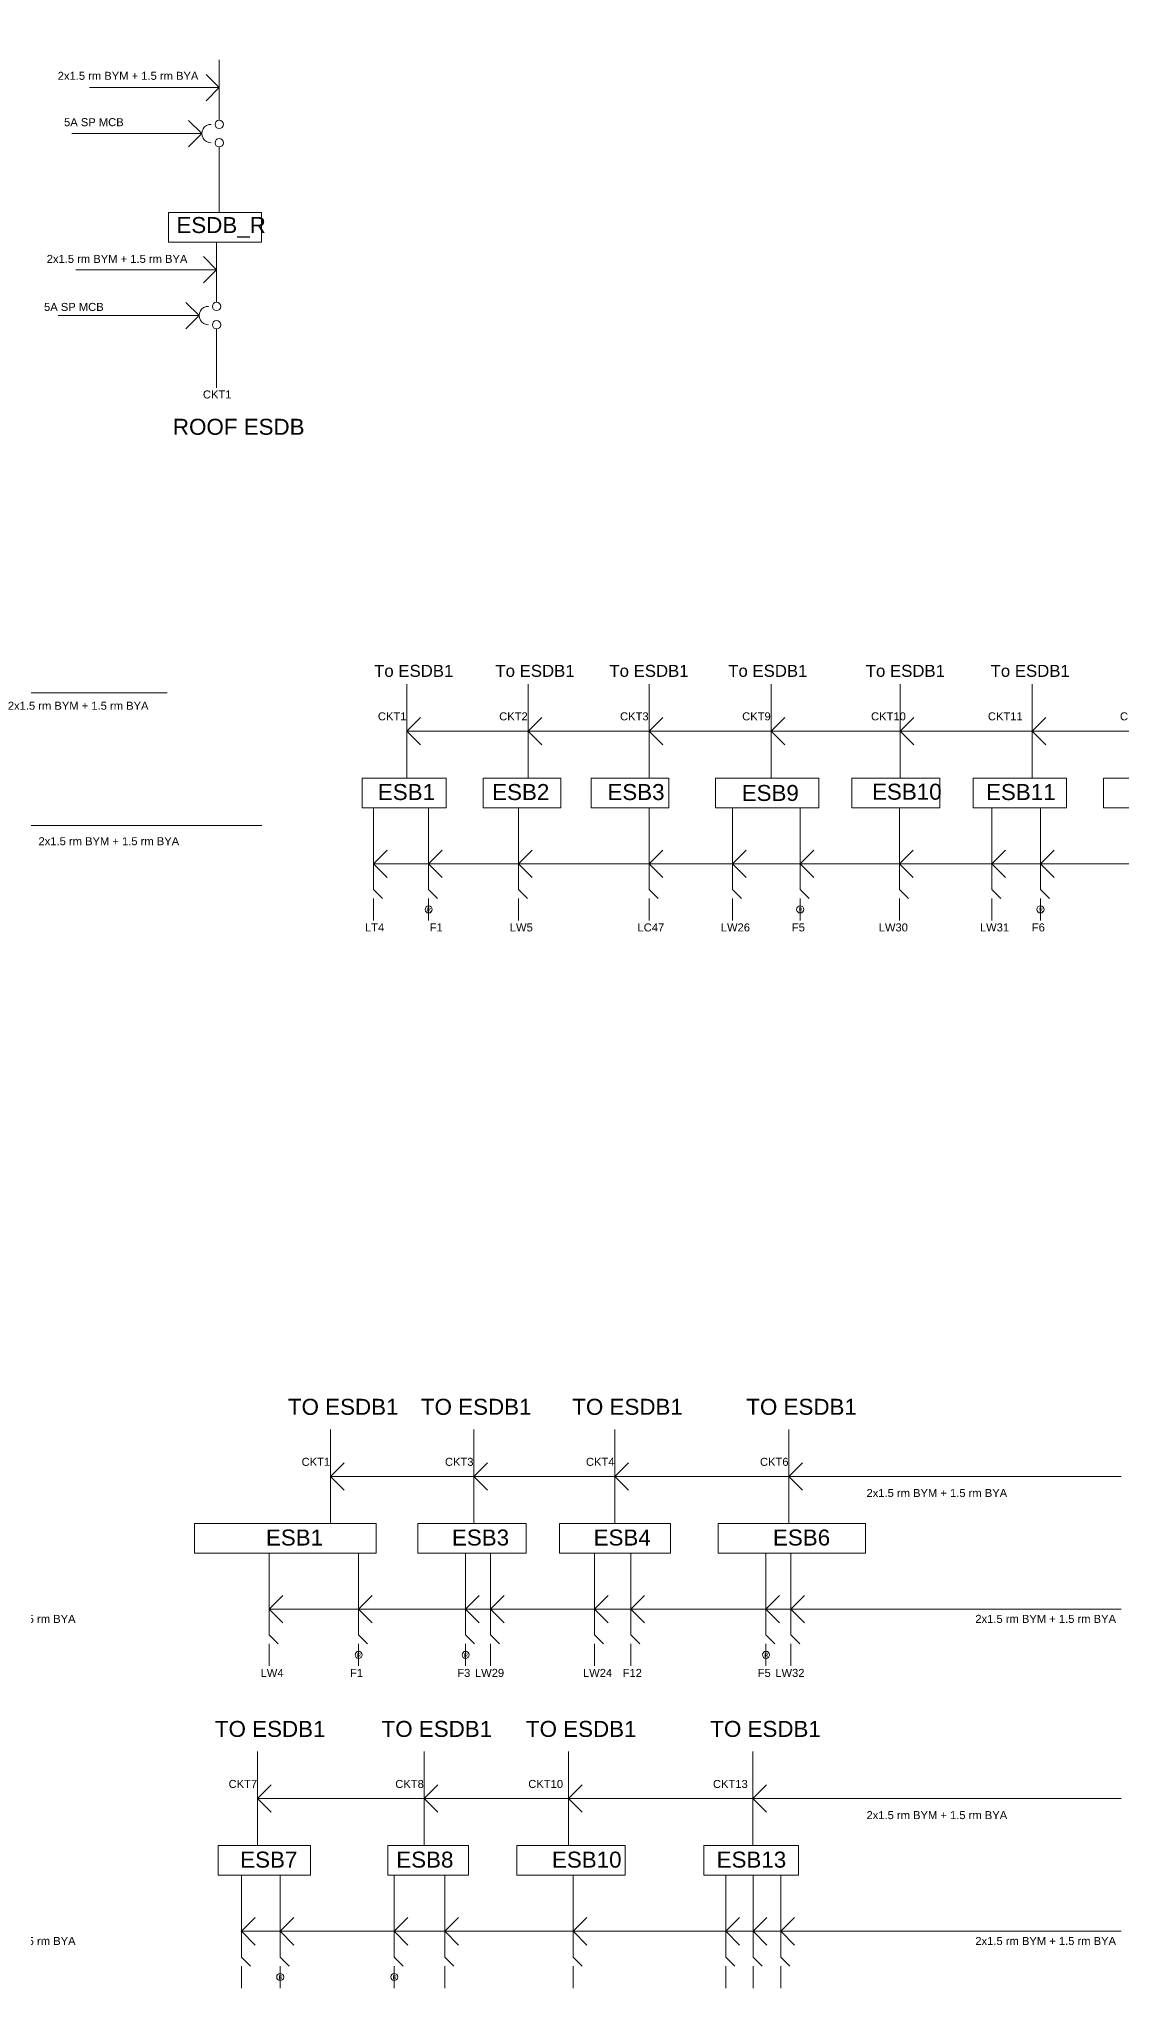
# Model space of a CAD drawing. Header units: inches. Extents: x 854 to 9021, y 140 to 10575.
# Drawn here: x 4201 to 5824, y 2964 to 5887 of the extents above; entities that cross this region are included whole.
import ezdxf

# ---------------------------------------------------------------- set-up
doc = ezdxf.new("R2010")
doc.units = ezdxf.units.IN
doc.header["$MEASUREMENT"] = 0
doc.layers.add('6.Circuits', color=250, linetype='Continuous', lineweight=15)
doc.styles.add('Text 1', font='arial.ttf', dxfattribs={"height": 6})

msp = doc.modelspace()

# ---------------------------------------------------------------- linework, layer by layer
at = {"layer": '6.Circuits'}
for p, q in [((4471.5, 5772.5), (4471.5, 5855.5)), ((4471.5, 5814), (4451.75476, 5833.74524)), ((4471.5, 5814), (4276.75953, 5814)), ((4471.5, 5814), (4451.75476, 5794.25476)), ((4445.24047, 5745.25), (4425.49524, 5764.99524)), ((4471.5, 5765.36396), (4471.5, 5772.5)), ((4445.24047, 5745.25), (4250.5, 5745.25)), ((4445.24047, 5745.25), (4425.49524, 5725.50476)), ((4471.5, 5725.13604), (4471.5, 5720)), ((4471.5, 5720), (4471.5, 5627)), ((4467.5, 5499.5), (4467.5, 5582.5)), ((4467.5, 5541), (4447.75476, 5560.74524)), ((4433.5, 5541), (4256.25953, 5541)), ((4467.5, 5541), (4433.5, 5541)), ((4467.5, 5541), (4447.75476, 5521.25476)), ((4467.5, 5492.36396), (4467.5, 5499.5)), ((4441.24047, 5472.25), (4230, 5472.25)), ((4441.24047, 5472.25), (4421.49524, 5491.99524)), ((4441.24047, 5472.25), (4421.49524, 5452.50476)), ((4467.5, 5452.13604), (4467.5, 5447)), ((4467.5, 5364), (4467.5, 5447)), ((4752.90199, 4778.81789), (4752.90199, 4919.81789)), ((4934.81856, 4778.81789), (4934.81856, 4919.81789)), ((5116.15462, 4778.81789), (5116.15462, 4919.81789)), ((5299.28048, 4778.81789), (5299.28048, 4919.81789)), ((5492.58434, 4778.81789), (5492.58434, 4919.81789)), ((5690.86986, 4778.81789), (5690.86986, 4919.81789)), ((2110, 4906.5), (4393.5, 4906.5)), ((4752.90199, 4849.31789), (4773.40199, 4869.81789)), ((4934.81856, 4849.31789), (4955.31856, 4869.81789)), ((5116.15462, 4849.31789), (5136.65462, 4869.81789)), ((5299.28048, 4849.31789), (5319.78048, 4869.81789)), ((5492.58434, 4849.31789), (5513.08434, 4869.81789)), ((5690.86986, 4849.31789), (5711.36986, 4869.81789)), ((4752.90199, 4849.31789), (6248.11671, 4849.31789)), ((4752.90199, 4849.31789), (4773.40199, 4828.81789)), ((4934.81856, 4849.31789), (4955.31856, 4828.81789)), ((5116.15462, 4849.31789), (5136.65462, 4828.81789)), ((5299.28048, 4849.31789), (5319.78048, 4828.81789)), ((5492.58434, 4849.31789), (5513.08434, 4828.81789)), ((5690.86986, 4849.31789), (5711.36986, 4828.81789)), ((1918.5, 4707.5), (4535.5, 4707.5)), ((4703.03754, 4650.31789), (4703.03754, 4734.31789)), ((4785.53754, 4650.31789), (4785.53754, 4734.31789)), ((4920.31856, 4650.31789), (4920.31856, 4734.31789)), ((5116.30106, 4650.31789), (5116.30106, 4734.31789)), ((5241.28048, 4650.31789), (5241.28048, 4734.31789)), ((5342.78048, 4650.31789), (5342.78048, 4734.31789)), ((5491.58434, 4650.31789), (5491.58434, 4734.31789)), ((5630.36986, 4650.31789), (5630.36986, 4734.31789)), ((5703.20849, 4650.31789), (5703.20849, 4734.31789)), ((4703.03754, 4650.31789), (4723.53754, 4670.81789)), ((4703.03754, 4650.31789), (4703.03754, 4611.81789)), ((4703.03754, 4650.31789), (4723.53754, 4629.81789)), ((4703.03754, 4650.31789), (6248.11671, 4650.31789)), ((4785.53754, 4650.31789), (4806.03754, 4670.81789)), ((4785.53754, 4650.31789), (4785.53754, 4611.81789)), ((4785.53754, 4650.31789), (4806.03754, 4629.81789)), ((4920.31856, 4650.31789), (4940.81856, 4670.81789)), ((4920.31856, 4650.31789), (4920.31856, 4611.81789)), ((4920.31856, 4650.31789), (4940.81856, 4629.81789)), ((5116.30106, 4650.31789), (5136.80106, 4670.81789)), ((5116.30106, 4650.31789), (5116.30106, 4611.81789)), ((5116.30106, 4650.31789), (5136.80106, 4629.81789)), ((5241.28048, 4650.31789), (5261.78048, 4670.81789)), ((5241.28048, 4650.31789), (5241.28048, 4611.81789)), ((5241.28048, 4650.31789), (5261.78048, 4629.81789)), ((5342.78048, 4650.31789), (5363.28048, 4670.81789)), ((5342.78048, 4650.31789), (5342.78048, 4611.81789)), ((5342.78048, 4650.31789), (5363.28048, 4629.81789)), ((5491.58434, 4650.31789), (5512.08434, 4670.81789)), ((5491.58434, 4650.31789), (5491.58434, 4611.81789)), ((5491.58434, 4650.31789), (5512.08434, 4629.81789)), ((5630.36986, 4650.31789), (5650.86986, 4670.81789)), ((5630.36986, 4650.31789), (5630.36986, 4611.81789)), ((5630.36986, 4650.31789), (5650.86986, 4629.81789)), ((5703.20849, 4650.31789), (5723.70849, 4670.81789)), ((5703.20849, 4650.31789), (5703.20849, 4611.81789)), ((5703.20849, 4650.31789), (5723.70849, 4629.81789)), ((4703.03754, 4611.81789), (4716.53754, 4598.31789)), ((4703.03754, 4598.31789), (4703.03754, 4565.31789)), ((4785.53754, 4611.81789), (4799.03754, 4598.31789)), ((4785.53754, 4598.31789), (4785.53754, 4565.31789)), ((4920.31856, 4611.81789), (4933.81856, 4598.31789)), ((4920.31856, 4598.31789), (4920.31856, 4565.31789)), ((5116.30106, 4611.81789), (5129.80106, 4598.31789)), ((5116.30106, 4598.31789), (5116.30106, 4565.31789)), ((5241.28048, 4611.81789), (5254.78048, 4598.31789)), ((5241.28048, 4598.31789), (5241.28048, 4565.31789)), ((5342.78048, 4611.81789), (5356.28048, 4598.31789)), ((5342.78048, 4598.31789), (5342.78048, 4565.31789)), ((5491.58434, 4611.81789), (5505.08434, 4598.31789)), ((5491.58434, 4598.31789), (5491.58434, 4565.31789)), ((5630.36986, 4611.81789), (5643.86986, 4598.31789)), ((5630.36986, 4598.31789), (5630.36986, 4565.31789)), ((5703.20849, 4611.81789), (5716.70849, 4598.31789)), ((5703.20849, 4598.31789), (5703.20849, 4565.31789)), ((4638.5, 3661), (4638.5, 3802)), ((4853.5, 3661), (4853.5, 3802)), ((5065, 3661), (5065, 3802)), ((5326, 3661), (5326, 3802)), ((4638.5, 3731.5), (4659, 3752)), ((4853.5, 3731.5), (4874, 3752)), ((5065, 3731.5), (5085.5, 3752)), ((5326, 3731.5), (5346.5, 3752)), ((4638.5, 3731.5), (5824, 3731.5)), ((4638.5, 3731.5), (4659, 3711)), ((4853.5, 3731.5), (4874, 3711)), ((5065, 3731.5), (5085.5, 3711)), ((5326, 3731.5), (5346.5, 3711)), ((4546.5, 3532.5), (4546.5, 3616.5)), ((4680.5, 3532.5), (4680.5, 3616.5)), ((4841, 3532.5), (4841, 3616.5)), ((4878.5, 3532.5), (4878.5, 3616.5)), ((5034.5, 3532.5), (5034.5, 3616.5)), ((5089, 3532.5), (5089, 3616.5)), ((5291.5, 3532.5), (5291.5, 3616.5)), ((5329, 3532.5), (5329, 3616.5)), ((4546.5, 3532.5), (4567, 3553)), ((4680.5, 3532.5), (4701, 3553)), ((4841, 3532.5), (4861.5, 3553)), ((4878.5, 3532.5), (4899, 3553)), ((5034.5, 3532.5), (5055, 3553)), ((5089, 3532.5), (5109.5, 3553)), ((5291.5, 3532.5), (5312, 3553)), ((5329, 3532.5), (5349.5, 3553)), ((4546, 3532.5), (5824, 3532.5)), ((4546.5, 3532.5), (4546.5, 3494)), ((4546.5, 3532.5), (4567, 3512)), ((4680.5, 3532.5), (4680.5, 3494)), ((4680.5, 3532.5), (4701, 3512)), ((4841, 3532.5), (4841, 3494)), ((4841, 3532.5), (4861.5, 3512)), ((4878.5, 3532.5), (4878.5, 3494)), ((4878.5, 3532.5), (4899, 3512)), ((5034.5, 3532.5), (5034.5, 3494)), ((5034.5, 3532.5), (5055, 3512)), ((5089, 3532.5), (5089, 3494)), ((5089, 3532.5), (5109.5, 3512)), ((5291.5, 3532.5), (5291.5, 3494)), ((5291.5, 3532.5), (5312, 3512)), ((5329, 3532.5), (5329, 3494)), ((5329, 3532.5), (5349.5, 3512)), ((4546.5, 3494), (4560, 3480.5)), ((4546.5, 3480.5), (4546.5, 3447.5)), ((4680.5, 3494), (4694, 3480.5)), ((4680.5, 3480.5), (4680.5, 3447.5)), ((4841, 3494), (4854.5, 3480.5)), ((4841, 3480.5), (4841, 3447.5)), ((4878.5, 3494), (4892, 3480.5)), ((4878.5, 3480.5), (4878.5, 3447.5)), ((5034.5, 3494), (5048, 3480.5)), ((5034.5, 3480.5), (5034.5, 3447.5)), ((5089, 3494), (5102.5, 3480.5)), ((5089, 3480.5), (5089, 3447.5)), ((5291.5, 3494), (5305, 3480.5)), ((5291.5, 3480.5), (5291.5, 3447.5)), ((5329, 3494), (5342.5, 3480.5)), ((5329, 3480.5), (5329, 3447.5)), ((4529, 3178), (4529, 3319)), ((4779, 3178), (4779, 3319)), ((4995.5, 3178), (4995.5, 3319)), ((5272, 3178), (5272, 3319)), ((4529, 3248.5), (4549.5, 3269)), ((4529, 3248.5), (4549.5, 3228)), ((4529.5, 3248.5), (5824, 3248.5)), ((4779, 3248.5), (4799.5, 3269)), ((4779, 3248.5), (4799.5, 3228)), ((4995.5, 3248.5), (5016, 3269)), ((4995.5, 3248.5), (5016, 3228)), ((5272, 3248.5), (5292.5, 3269)), ((5272, 3248.5), (5292.5, 3228)), ((4505, 3049.5), (4505, 3133.5)), ((4563, 3049.5), (4563, 3133.5)), ((4734, 3049.5), (4734, 3133.5)), ((4810, 3049.5), (4810, 3133.5)), ((5002.5, 3049.5), (5002.5, 3133.5)), ((5231.5, 3049.5), (5231.5, 3133.5)), ((5272.5, 3049.5), (5272.5, 3133.5)), ((5314, 3049.5), (5314, 3133.5)), ((4505, 3049.5), (4525.5, 3070)), ((4563, 3049.5), (4583.5, 3070)), ((4734, 3049.5), (4754.5, 3070)), ((4810, 3049.5), (4830.5, 3070)), ((5002.5, 3049.5), (5023, 3070)), ((5231.5, 3049.5), (5252, 3070)), ((5272.5, 3049.5), (5293, 3070)), ((5314, 3049.5), (5334.5, 3070)), ((4504, 3049.5), (5824, 3049.5)), ((4505, 3049.5), (4505, 3011)), ((4505, 3049.5), (4525.5, 3029)), ((4563, 3049.5), (4563, 3011)), ((4563, 3049.5), (4583.5, 3029)), ((4734, 3049.5), (4734, 3011)), ((4734, 3049.5), (4754.5, 3029)), ((4810, 3049.5), (4810, 3011)), ((4810, 3049.5), (4830.5, 3029)), ((5002.5, 3049.5), (5002.5, 3011)), ((5002.5, 3049.5), (5023, 3029)), ((5231.5, 3049.5), (5231.5, 3011)), ((5231.5, 3049.5), (5252, 3029)), ((5272.5, 3049.5), (5272.5, 3011)), ((5272.5, 3049.5), (5293, 3029)), ((5314, 3049.5), (5314, 3011)), ((5314, 3049.5), (5334.5, 3029)), ((4505, 3011), (4518.5, 2997.5)), ((4563, 3011), (4576.5, 2997.5)), ((4734, 3011), (4747.5, 2997.5)), ((4810, 3011), (4823.5, 2997.5)), ((5002.5, 3011), (5016, 2997.5)), ((5231.5, 3011), (5245, 2997.5)), ((5272.5, 3011), (5286, 2997.5)), ((5314, 3011), (5327.5, 2997.5)), ((4505, 2997.5), (4505, 2964.5)), ((4563, 2997.5), (4563, 2964.5)), ((4734, 2997.5), (4734, 2964.5)), ((4810, 2997.5), (4810, 2964.5)), ((5002.5, 2997.5), (5002.5, 2964.5)), ((5231.5, 2997.5), (5231.5, 2964.5)), ((5272.5, 2997.5), (5272.5, 2964.5)), ((5314, 2997.5), (5314, 2964.5))]:
    msp.add_line(p, q, dxfattribs=at)
for points in [[(4395.5, 5627), (4535, 5627), (4535, 5582.5), (4395.5, 5582.5)], [(4685.85774, 4778.81789), (4812.03754, 4778.81789), (4812.03754, 4734.31789), (4685.85774, 4734.31789)], [(4867.33295, 4778.81789), (4983.83295, 4778.81789), (4983.83295, 4734.31789), (4867.33295, 4734.31789)], [(5029.24438, 4778.81789), (5146.01088, 4778.81789), (5146.01088, 4734.31789), (5029.24438, 4734.31789)], [(5215.78048, 4778.81789), (5370.86884, 4778.81789), (5370.86884, 4734.31789), (5215.78048, 4734.31789)], [(5420.08434, 4778.81789), (5552.08434, 4778.81789), (5552.08434, 4734.31789), (5420.08434, 4734.31789)], [(5602.26465, 4778.81789), (5742.34983, 4778.81789), (5742.34983, 4734.31789), (5602.26465, 4734.31789)], [(5797.69625, 4778.81789), (5941.21503, 4778.81789), (5941.21503, 4734.31789), (5797.69625, 4734.31789)], [(4434.5, 3661), (4707, 3661), (4707, 3616.5), (4434.5, 3616.5)], [(4769.5, 3661), (4932, 3661), (4932, 3616.5), (4769.5, 3616.5)], [(4982, 3661), (5148.5, 3661), (5148.5, 3616.5), (4982, 3616.5)], [(5220, 3661), (5441, 3661), (5441, 3616.5), (5220, 3616.5)], [(4470, 3178), (4608.5, 3178), (4608.5, 3133.5), (4470, 3133.5)], [(4724.5, 3178), (4845.5, 3178), (4845.5, 3133.5), (4724.5, 3133.5)], [(4918, 3178), (5080.5, 3178), (5080.5, 3133.5), (4918, 3133.5)], [(5198.5, 3178), (5340.5, 3178), (5340.5, 3133.5), (5198.5, 3133.5)]]:
    msp.add_lwpolyline(points, close=True, dxfattribs=at)
for centre, radius in [((4471.5, 5759), 6.36396), ((4471.5, 5731.5), 6.36396), ((4467.5, 5486), 6.36396), ((4467.5, 5458.5), 6.36396), ((4785.53754, 4581.81789), 5.3033), ((5342.78048, 4581.81789), 5.3033), ((5703.20849, 4581.81789), 5.3033), ((4680.5, 3464), 5.3033), ((4841, 3464), 5.3033), ((5291.5, 3464), 5.3033), ((4563, 2981), 5.3033), ((4734, 2981), 5.3033)]:
    msp.add_circle(centre, radius, dxfattribs=at)
for centre in [(4459, 5745.25), (4455, 5472.25)]:
    msp.add_arc(centre, 13.75953, 87.86789506, 272.13210494, dxfattribs=at)

# ---------------------------------------------------------------- texts
at = {"layer": '6.Circuits', "attachment_point": 1, "style": 'Text 1'}
for s, width, heights, insert, char_height in [('2x1.5 rm BYM + 1.5 rm BYA', 234.9454297, [37.98024], (4229.25, 5837.75), 12), ('5A SP MCB', 234.9454297, [37.98024], (4238.75, 5768.25), 12), ('{\\fArial Baltic|b0|i0|c186|p34;ESDB}_R', 14.5, [0], (4407.25, 5620), 24), ('2x1.5 rm BYM + 1.5 rm BYA', 234.9454297, [37.98024], (4212.75, 5563.25), 12), ('5A SP MCB', 234.9454297, [37.98024], (4208.75, 5491.25), 12), ('{\\fArial Baltic|b0|i0|c186|p34;CKT1}', 14.5, [0], (4447, 5360), 12), ('{\\fArial Baltic|b0|i0|c186|p34;ROOF }E{\\fArial Baltic|b0|i0|c186|p34;SDB}', 201.9470362, [53.9443], (4402, 5317.5), 24), ('To ESDB1', 169.682115, [59.50585], (4703.79477, 4948.5379), 18), ('To ESDB1', 169.682115, [59.50585], (4885.71134, 4948.5379), 18), ('To ESDB1', 169.682115, [59.50585], (5056.63606, 4948.5379), 18), ('To ESDB1', 169.682115, [59.50585], (5234.8821, 4948.5379), 18), ('To ESDB1', 169.682115, [59.50585], (5441.15421, 4948.5379), 18), ('To ESDB1', 169.682115, [59.50585], (5628.36829, 4948.5379), 18), ('2x1.5 rm BYM + 1.5 rm BYA', 234.9454297, [37.98024], (4154.41456, 4893.2371), 12), ('{\\fArial Baltic|b0|i0|c186|p34;CKT}1', 14.5, [12.40928], (4709.40199, 4877.31789), 12), ('{\\fArial Baltic|b0|i0|c186|p34;CKT2}', 14.5, [0], (4891.31856, 4877.31789), 12), ('{\\fArial Baltic|b0|i0|c186|p34;CKT}3', 14.5, [0], (5072.65462, 4877.31789), 12), ('{\\fArial Baltic|b0|i0|c186|p34;CKT}9', 14.5, [0], (5255.78048, 4877.31789), 12), ('{\\fArial Baltic|b0|i0|c186|p34;CKT}10', 14.5, [0], (5449.08434, 4877.31789), 12), ('{\\fArial Baltic|b0|i0|c186|p34;CKT}11', 14.5, [12.40928], (5624.36986, 4877.31789), 12), ('{\\fArial Baltic|b0|i0|c186|p34;CKT1}2', 14.5, [0], (5822.40352, 4877.31789), 12), ('E{\\fArial Baltic|b0|i0|c186|p34;SB1}', 27.9601032, [24.81855], (4709.40467, 4769.81789), 24), ('E{\\fArial Baltic|b0|i0|c186|p34;SB2}', 14.5, [0], (4880.83295, 4769.81789), 24), ('E{\\fArial Baltic|b0|i0|c186|p34;SB3}', 14.5, [0], (5053.65462, 4769.81789), 24), ('E{\\fArial Baltic|b0|i0|c186|p34;SB9}', 14.5, [0], (5255.04909, 4768.4408), 24), ('E{\\fArial Baltic|b0|i0|c186|p34;SB10}', 14.5, [0], (5450.58434, 4770.31789), 24), ('E{\\fArial Baltic|b0|i0|c186|p34;SB11}', 14.5, [0], (5621.54817, 4769.81789), 24), ('2x1.5 rm BYM + 1.5 rm BYA', 234.9454297, [37.98024], (4200.40378, 4690.06647), 12), ('LT4', 14.5, [0], (4690.03754, 4560.81789), 12), ('R', 5.5, [0], (4783.03754, 4584.31789), 6), ('{\\fArial Baltic|b0|i0|c186|p34;F}1', 14.5, [0], (4787.03754, 4560.81789), 12), ('{\\fArial Baltic|b0|i0|c186|p34;LW}5', 14.5, [0], (4907.31856, 4560.81789), 12), ('{\\fArial Baltic|b0|i0|c186|p34;LC}47', 14.5, [0], (5098.80106, 4560.81789), 12), ('{\\fArial Baltic|b0|i0|c186|p34;LW2}6', 14.5, [0], (5223.78048, 4560.81789), 12), ('{\\fArial Baltic|b0|i0|c186|p34;F}5', 14.5, [0], (5330.28048, 4560.81789), 12), ('R', 5.5, [0], (5340.28048, 4584.31789), 6), ('{\\fArial Baltic|b0|i0|c186|p34;LW}30', 14.5, [0], (5460.58434, 4560.81789), 12), ('{\\fArial Baltic|b0|i0|c186|p34;LW}31', 14.5, [0], (5612.36986, 4560.81789), 12), ('{\\fArial Baltic|b0|i0|c186|p34;F}6', 14.5, [0], (5690.20849, 4560.81789), 12), ('R', 5.5, [0], (5700.70849, 4584.31789), 6), ('{\\fArial Baltic|b0|i0|c186|p34;TO }E{\\fArial Baltic|b0|i0|c186|p34;SDB1}', 225.8316888, [53.9443], (4574.5, 3848), 24), ('{\\fArial Baltic|b0|i0|c186|p34;TO }E{\\fArial Baltic|b0|i0|c186|p34;SDB1}', 225.8316888, [53.9443], (4774, 3848), 24), ('{\\fArial Baltic|b0|i0|c186|p34;TO }E{\\fArial Baltic|b0|i0|c186|p34;SDB1}', 225.8316888, [53.9443], (5001, 3848), 24), ('{\\fArial Baltic|b0|i0|c186|p34;TO }E{\\fArial Baltic|b0|i0|c186|p34;SDB1}', 225.8316888, [53.9443], (5262, 3848), 24), ('{\\fArial Baltic|b0|i0|c186|p34;CKT}1', 14.5, [12.40928], (4595, 3759.5), 12), ('{\\fArial Baltic|b0|i0|c186|p34;CKT}3', 14.5, [0], (4810, 3759.5), 12), ('{\\fArial Baltic|b0|i0|c186|p34;CKT}4', 14.5, [0], (5021.5, 3759.5), 12), ('{\\fArial Baltic|b0|i0|c186|p34;CKT}6', 14.5, [0], (5282.5, 3759.5), 12), ('2x1.5 rm BYM + 1.5 rm BYA', 234.9454297, [37.98024], (5442.25, 3712.75), 12), ('E{\\fArial Baltic|b0|i0|c186|p34;SB1}', 14.5, [0], (4541.5, 3652), 24), ('E{\\fArial Baltic|b0|i0|c186|p34;SB3}', 14.5, [0], (4820.5, 3652), 24), ('E{\\fArial Baltic|b0|i0|c186|p34;SB4}', 14.5, [0], (5033, 3652), 24), ('E{\\fArial Baltic|b0|i0|c186|p34;SB6}', 14.5, [0], (5302, 3652), 24), ('2x1.5 rm BYM + 1.5 rm BYA', 234.9454297, [37.98024], (4045, 3524), 12), ('2x1.5 rm BYM + 1.5 rm BYA', 234.9454297, [37.98024], (5605.5, 3524), 12), ('R', 5.5, [0], (4678, 3466.5), 6), ('R', 5.5, [0], (4838.5, 3466.5), 6), ('R', 5.5, [0], (5289, 3466.5), 6), ('{\\fArial Baltic|b0|i0|c186|p34;LW}4', 14.5, [0], (4533.5, 3443), 12), ('F1', 14.5, [0], (4667.5, 3443), 12), ('F3', 14.5, [0], (4828.5, 3443), 12), ('{\\fArial Baltic|b0|i0|c186|p34;L}W29', 14.5, [0], (4855, 3443), 12), ('{\\fArial Baltic|b0|i0|c186|p34;LW2}4', 14.5, [0], (5017, 3443), 12), ('{\\fArial Baltic|b0|i0|c186|p34;F}12', 14.5, [0], (5076.5, 3443), 12), ('{\\fArial Baltic|b0|i0|c186|p34;F}5', 14.5, [0], (5279, 3443), 12), ('{\\fArial Baltic|b0|i0|c186|p34;LW}32', 14.5, [0], (5305.5, 3443), 12), ('{\\fArial Baltic|b0|i0|c186|p34;TO }E{\\fArial Baltic|b0|i0|c186|p34;SDB1}', 225.8316888, [53.9443], (4465, 3365), 24), ('{\\fArial Baltic|b0|i0|c186|p34;TO }E{\\fArial Baltic|b0|i0|c186|p34;SDB1}', 225.8316888, [53.9443], (4715, 3365), 24), ('{\\fArial Baltic|b0|i0|c186|p34;TO }E{\\fArial Baltic|b0|i0|c186|p34;SDB1}', 225.8316888, [53.9443], (4931.5, 3365), 24), ('{\\fArial Baltic|b0|i0|c186|p34;TO }E{\\fArial Baltic|b0|i0|c186|p34;SDB1}', 225.8316888, [53.9443], (5208, 3365), 24), ('{\\fArial Baltic|b0|i0|c186|p34;CKT}7', 14.5, [12.40928], (4485.5, 3276.5), 12), ('{\\fArial Baltic|b0|i0|c186|p34;CKT}8', 23.3945413, [11.66871], (4735.5, 3276.5), 12), ('{\\fArial Baltic|b0|i0|c186|p34;CKT}10', 14.5, [0], (4935, 3276.5), 12), ('{\\fArial Baltic|b0|i0|c186|p34;CKT}13', 14.5, [12.40928], (5212, 3276.5), 12), ('2x1.5 rm BYM + 1.5 rm BYA', 234.9454297, [37.98024], (5442.25, 3229.75), 12), ('E{\\fArial Baltic|b0|i0|c186|p34;SB7}', 14.5, [0], (4503, 3169), 24), ('E{\\fArial Baltic|b0|i0|c186|p34;SB8}', 14.5, [0], (4737, 3169), 24), ('E{\\fArial Baltic|b0|i0|c186|p34;SB10}', 14.5, [0], (4970.5, 3169), 24), ('E{\\fArial Baltic|b0|i0|c186|p34;SB13}', 24, [0], (5217.5, 3169), 24), ('2x1.5 rm BYM + 1.5 rm BYA', 234.9454297, [37.98024], (4045, 3041), 12), ('2x1.5 rm BYM + 1.5 rm BYA', 234.9454297, [37.98024], (5605.5, 3041), 12), ('R', 5.5, [0], (4560.5, 2983.5), 6), ('R', 5.5, [0], (4731.5, 2983.5), 6)]:
    msp.add_mtext_dynamic_manual_height_columns(s, width=width, gutter_width=30, heights=heights, dxfattribs=dict(at, insert=insert, char_height=char_height))

doc.saveas('drawing.dxf')
